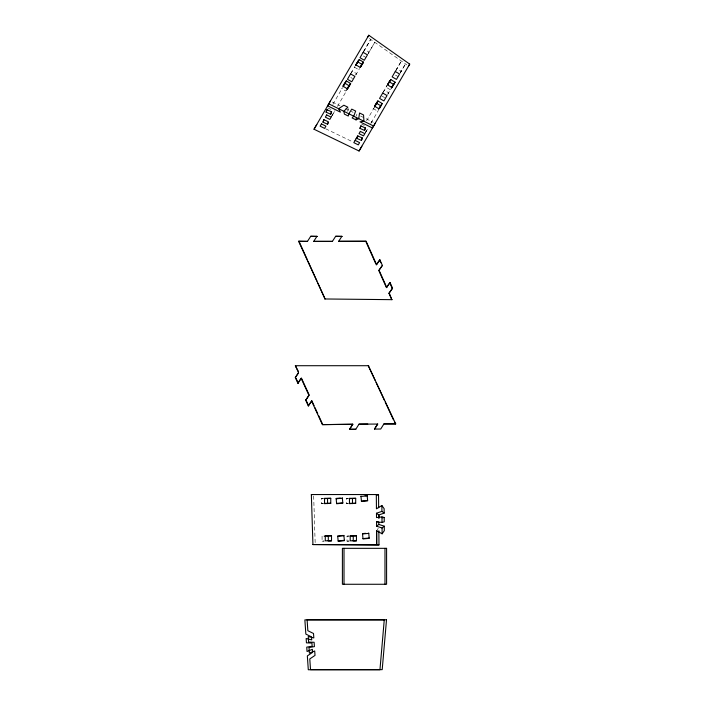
<?xml version="1.0" encoding="UTF-8"?>
<svg xmlns="http://www.w3.org/2000/svg" width="705" height="705" viewBox="0 0 705 705"><rect width="100%" height="100%" fill="white"/><g stroke="black" fill="none" stroke-linecap="round" stroke-linejoin="round"><path stroke-width="0.53" stroke-dasharray="3.52 2.64" d="M356.58 116.078L356.853 114.184M363.648 51.553L370.707 39.41L363.727 51.377M331.456 116.633L334.945 110.623M368.292 53.483L374.796 42.291L367.455 54.867M396.016 70.28L401.383 61.053L395.857 70.518M365.137 133.122L368.063 128.09M370.751 123.454L371.826 121.604M400.114 73.153L405.472 63.944L400.167 73.029M350.579 73.893L352.209 71.117L356.51 73.628L354.888 76.404M363.145 52.355L364.767 49.579L369.076 52.091M332.866 104.366L342.507 87.746M351.064 73.161L354.976 66.367M331.138 117.153L332.76 114.386M332.434 114.994L334.655 111.196M337.422 106.446L346.886 90.134M355.708 75.109L359.585 68.456M395.285 71.496L396.906 68.72L401.215 71.231L399.585 74.016M382.718 93.034L384.34 90.258L388.649 92.769L387.027 95.554M366.574 120.802L374.549 107.037M383.3 92.055L387.115 85.508M364.829 133.642L366.441 130.874M365.622 132.328L368.38 127.605M371.138 122.881L378.4 110.35M387.6 94.567L390.993 88.856M390.297 89.729L386.032 87.138L387.107 85.367M377.175 529.869L378.277 528.283M346.798 89.544L345.741 91.024L341.484 88.433M386.032 87.138L387.089 85.666M347.054 111.364L348.393 109.998L347.856 107.195M323.392 503.661L321.313 503.661L321.313 498.655L323.454 498.417M348.332 503.661L346.252 503.661L346.252 498.655L348.393 498.417M321.313 503.661L323.454 503.423M346.252 503.661L348.393 503.423M349.081 541.158L347.01 541.158L347.01 536.152L349.142 535.915M322.07 536.152L322.07 541.158L324.212 540.92M347.01 541.158L349.142 540.92M321.313 498.655L323.392 498.655M346.252 498.655L348.332 498.655M347.01 536.152L349.081 536.152M322.07 541.158L324.15 541.158M327.763 107.953L331.403 109.601M361.639 124.159L364.37 125.393M325.613 128.742L352.042 141.52M332.302 102.031L339.933 105.803M345.661 108.641L348.393 109.998M351.205 111.39L353.099 112.324M360.563 116.025L373.236 122.3M363.357 55.968L365.939 57.475M395.487 75.109L398.069 76.616M350.79 77.506L352.509 78.511M382.066 96.144L384.648 97.651M354.43 67.125L358.695 69.707M373.086 108.447L377.351 111.037M369.411 38.502L406.759 64.851M313.672 495.994L315.161 542.735"/><path stroke-width="1.06" d="M408.539 66.111L409.693 64.111L368.794 35.25L327.631 105.812L340.409 112.139L338.62 108.711L343.864 105.221L347.856 107.195L343.846 111.302L344.384 114.104L348.27 116.025L348.825 113.769L351.769 109.125L355.646 111.055L353.743 116.202L352.13 117.947L356.025 119.868L356.298 117.973M323.005 122.176L323.78 119.683L328.336 121.736L327.552 124.23L323.005 122.176L323.992 119.638M326.115 112.183L326.891 109.689L331.438 111.742L330.663 114.236L326.115 112.183L327.102 109.645M356.88 138.383L357.655 135.88L362.203 137.933L361.427 140.436L356.88 138.383L357.867 135.845M359.991 128.389L360.766 125.887L365.313 127.94L364.538 130.443L359.991 128.389L360.978 125.851M330.663 114.236L331.658 111.698M327.552 124.23L328.213 122.547M364.538 130.443L365.525 127.905M361.427 140.436L362.414 137.898M361.832 146.252L359.065 151.002L314.025 129.235L330.398 101.079M367.64 37.242L368.794 35.25M355.135 140.392L353.831 142.639L358.299 144.877L359.603 142.63L355.135 140.392L356.748 137.625M359.065 151.002L375.192 123.269M314.025 129.235L316.801 124.485M343.053 86.812L345.785 82.124M355.531 65.415L358.307 60.665M347.424 89.209L350.667 83.648M360.396 66.975L362.608 63.177M356.148 138.682L357.25 136.796M374.549 107.037L377.325 102.287M387.671 84.556L389.883 80.758M379.493 108.473L381.678 104.719M391.425 88.019L394.192 83.269M409.693 64.111L372.434 127.993L359.991 121.833L363.947 121.26L363.551 114.968L359.559 112.985L358.722 118.669L356.025 119.868M343.097 85.763L344.719 83.102L348.984 85.693L350.57 83.481L346.305 80.89L345.247 82.362M355.505 65.345L359.25 59.581L363.516 62.172L360.281 67.495L356.016 64.904L359.25 59.581M346.305 80.89L343.071 86.213L347.327 88.804L350.57 83.481M346.825 89.244L348.984 85.693M360.308 67.045L363.516 62.172M374.707 105.785L377.906 100.912L382.172 103.503L378.938 108.826L374.672 106.235L377.906 100.912M387.653 84.477L390.852 79.603L395.117 82.194L391.883 87.517L387.618 84.926L390.852 79.603M378.426 109.266L382.172 103.503M391.372 87.958L395.117 82.194M308.305 405.913L311.83 400.757L308.305 405.913L305.706 400.246L309.231 395.091L301.432 378.091L297.907 383.247L295.307 377.58L298.515 372.575L295.36 365.71L298.391 371.473M298.303 373.262L295.307 377.58M297.907 383.247L301.114 378.241L308.913 395.241L305.706 400.246M367.807 424.058L359.012 424.146L355.787 429.274L349.557 429.336L352.773 424.207L322.388 424.63L311.504 400.907M349.557 429.336L352.773 424.207M377.713 423.952L374.496 429.081L380.726 429.019L383.943 423.89L395.716 423.872L368.318 365.71L375.175 380.471M374.496 429.081L377.713 424.058L359.012 424.146M325.067 298.982L298.594 241.269L307.468 241.374L310.738 236.281L316.977 236.387L310.738 236.281M335.677 236.281L341.907 236.387L335.677 236.281L332.407 241.374L313.707 241.374L316.977 236.281M341.907 236.281L338.638 241.374L366.124 241.269L376.585 264.701L379.845 259.731L382.383 265.424L378.805 270.544L386.428 287.622L390.015 282.502L392.553 288.195L388.966 293.315L391.398 298.761M376.267 264.851L379.845 259.731M378.805 270.544L382.383 265.424M386.428 287.622L390.015 282.502M388.966 293.315L392.553 288.195M376.629 544.551L376.629 530.662L382.119 533.808L384.322 530.636L384.278 526.177L378.805 524.441L376.593 526.238L382.066 527.975L384.278 526.177M384.172 513.117L381.925 511.363L376.479 513.24L378.726 514.994L384.172 513.117L384.128 508.666L381.872 505.529L376.444 508.807L376.32 494.549L311.346 494.549L312.932 544.551L378.982 544.903L378.858 530.759M376.593 526.238L376.549 521.894L378.039 521.497M376.549 521.894L382.022 522.414L384.243 521.815L384.207 517.479L381.969 516.924L376.514 517.585L376.479 513.24M382.022 517.743L384.207 517.479M324.432 498.655L330.76 498.303L330.76 503.299L324.432 503.661M349.363 498.655L355.69 498.303L355.69 503.299L349.363 503.661M324.15 536.152L331.517 535.8L331.517 540.797L329.376 541.035M350.121 536.152L356.448 535.8L356.448 540.797L354.307 541.035M340.268 498.038L336.126 498.426L336.629 503.758L342.833 503.176L342.33 497.845M365.093 495.703L367.164 495.509L367.657 500.841L361.454 501.422L360.951 496.091M336.162 498.779L342.366 498.197M360.986 496.443L367.19 495.862M336.593 503.405L342.806 502.824M361.418 501.07L367.631 500.479M338.717 535.844L342.859 535.456M365.613 533.315L362.511 533.606L363.013 538.937L369.217 538.356L368.715 533.024M337.721 536.302L343.925 535.712M362.546 533.958L368.75 533.377M338.153 540.92L344.357 540.338M362.978 538.585L369.182 538.003M322.388 424.63L352.773 424.313M395.716 423.872L383.943 423.89M349.557 429.23L355.787 429.274M298.594 241.269L307.468 241.374M338.638 241.269L366.124 241.269M391.804 299.669L389.292 293.165M295.36 365.71L368.706 365.71M376.347 494.91L378.55 494.91L378.656 507.688M330.76 498.303L324.52 498.303L324.52 503.299L330.76 503.299M355.69 498.303L349.46 498.303L349.46 503.299L355.69 503.299M331.517 535.8L325.278 535.8L325.278 540.797L331.517 540.797M356.448 535.8L350.218 535.8L350.218 540.797L356.448 540.797M312.932 544.551L378.982 544.903M324.679 298.973L392.2 299.669M311.346 494.549L311.918 494.637M376.32 494.549L378.55 494.91M328.777 103.838L373.579 126.028M357.664 61.793L361.929 64.384M389.266 81.815L393.531 84.406M376.32 103.124L380.585 105.715M376.091 382.436L384.322 400.158M385.23 402.123L393.461 419.836M394.368 421.801L395.285 423.775M312.289 401.753L314.104 405.71M315.012 407.693L317.735 413.632M318.642 415.606L322.731 424.516M296.065 378.373L298.224 383.097M306.023 400.096L308.623 405.763M299.026 241.374L307.107 259.255M308.006 261.238L316.986 281.101M317.885 283.093L324.617 297.986M379.519 259.881L380.788 262.727M389.689 282.652L392.227 288.345M379.131 270.394L386.754 287.473M365.789 241.374L375.827 263.873M379.096 518.096L378.726 514.994L378.752 518.14M343.89 535.359L344.392 540.691L338.188 541.273L337.686 535.941M381.872 505.529L381.925 511.363M381.969 516.924L382.022 522.414M382.066 527.975L382.119 533.808M378.788 522.352L378.805 524.441M376.629 530.662L376.743 544.551M384.983 548.331L384.983 584.269M353.24 536.152L353.24 541.158M352.482 498.655L352.482 503.661M344.005 548.331L344.005 584.269M332.407 241.374L313.707 241.374M328.301 536.152L328.301 541.158M327.552 498.655L327.552 503.661M384.26 619.871L379.951 669.75L308.296 669.75L307.345 655.897L312.579 652.381L312.368 649.331L307.036 651.482L306.745 647.146L312.156 646.203L311.936 643.039L306.446 642.845L306.146 638.51L311.725 639.911L311.513 636.871L305.847 634.095L304.868 619.871L384.26 619.871M386.516 619.765L382.198 669.644L310.517 669.644L309.786 658.928L315.02 655.403L314.712 650.962L309.38 653.103L309.001 647.56L314.412 646.608L314.122 642.281L308.631 642.088L308.252 636.536L313.822 637.937L313.513 633.487L307.847 630.719L307.098 619.765L386.516 619.765M321.445 123.913L320.14 126.16L324.608 128.398L325.913 126.151L321.445 123.913M326.671 114.924L325.366 117.171L329.834 119.401L331.138 117.153L326.671 114.924M360.352 131.403L359.048 133.65L363.524 135.889L364.829 133.642L360.352 131.403M350.579 73.893L347.442 79.277L351.751 81.789L354.888 76.404L350.579 73.893M363.145 52.355L360.008 57.739L364.309 60.251L367.455 54.867L363.145 52.355M382.718 93.034L379.572 98.418L383.881 100.938L387.027 95.554L382.718 93.034M395.285 71.496L392.139 76.88L396.448 79.401L399.585 74.016L395.285 71.496M386.587 548.331L342.401 548.331L342.401 584.269L386.587 584.269L386.587 548.331"/></g></svg>
